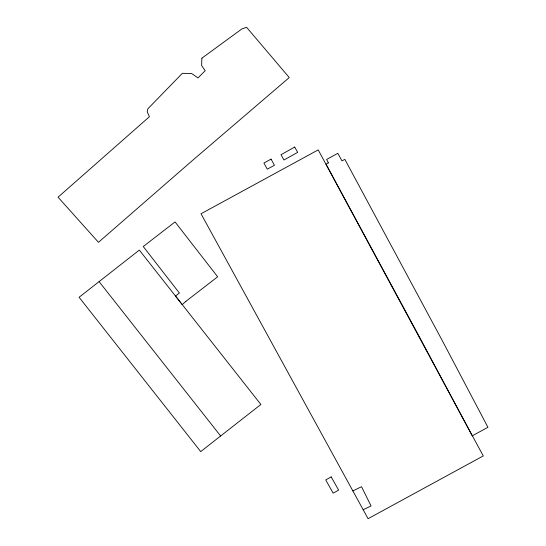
<?xml version="1.0" encoding="UTF-8"?>
<svg xmlns="http://www.w3.org/2000/svg" width="546" height="546" viewBox="0 0 546 546"><rect width="100%" height="100%" fill="white"/><g stroke="black" fill="none" stroke-linecap="round" stroke-linejoin="round"><path stroke-width="0.82" d="M99.085 281.613L139.326 250.095L260.886 404.47L200.716 451.59L79.088 297.263L99.085 281.613L220.639 436.001M352.866 490.915L368.079 518.7L483.244 455.93L318.209 149.891L201.024 213.759L352.866 490.915L361.527 486.704L371.041 505.965L363.179 509.752M201.89 58.176L201.624 65.595L205.221 70.68L197.993 77.928L191.694 73.526L182.35 73.321L147.829 108.838L147.222 111.855L149.433 116.701L58.06 197.195L98.464 242.308L193.045 159.971L289.264 77.559L246.587 27.3L241.939 28.89L201.89 58.176M185.858 301.358L182.255 304.613L175.471 295.993L179.402 293.052L143.25 246.526L175.048 221.935L217.656 276.795L185.858 301.358M294.704 147.058L281.006 154.723L283.975 159.998L297.672 152.348L294.704 147.058M331.169 476.897L325.716 479.948L333.19 493.175L338.643 490.124L331.169 476.897M328.358 162.865L326.017 164.141L420.345 338.629L472.235 435.845L487.94 427.286L442.171 340.397L344.867 159.371L341.973 160.872L337.837 153.337L326.624 159.446L328.358 162.865M271.062 159.139L263.902 163.015L267.26 169.164L274.42 165.288L271.062 159.139"/></g></svg>
